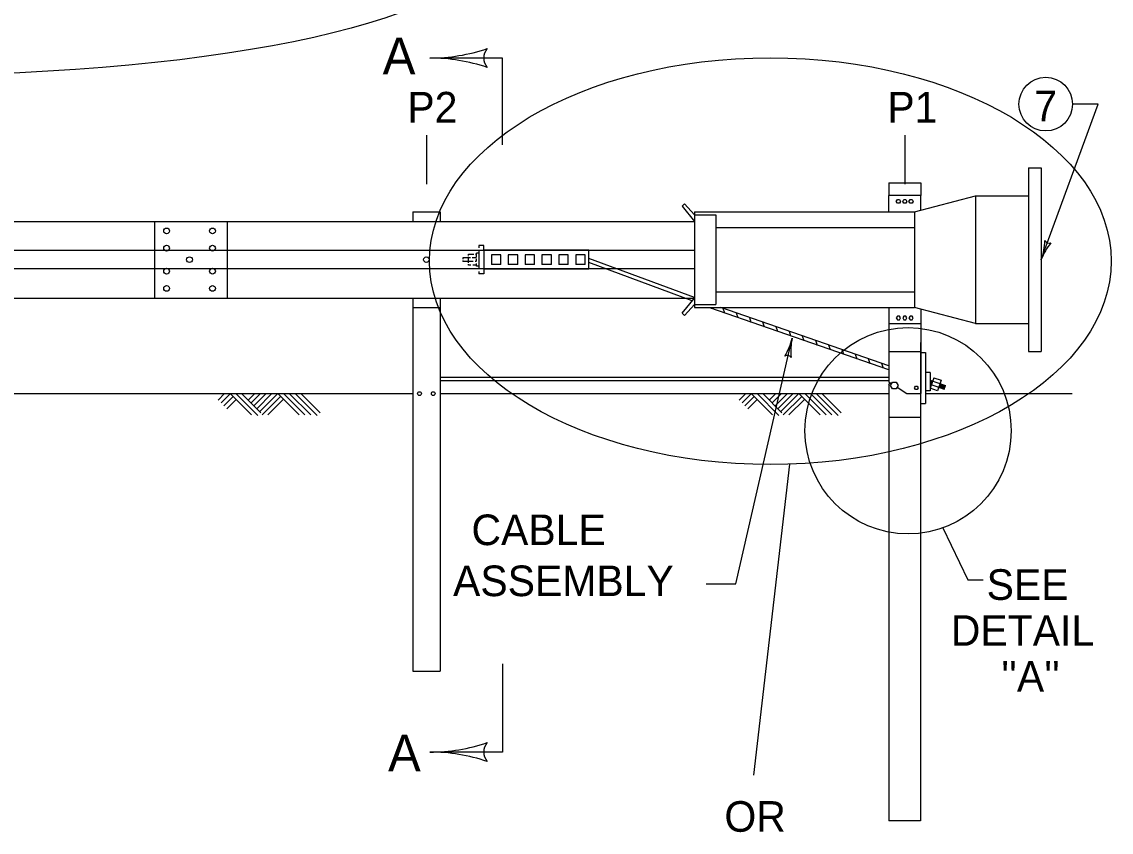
# Model space of a CAD drawing. Extents: x 42.06 to 44.81, y 10.87 to 12.54.
# Drawn here: x 43.995 to 44.523, y 11.78 to 12.173 of the extents above; entities that cross this region are included whole.
import ezdxf

# ---------------------------------------------------------------- set-up
doc = ezdxf.new("R2010")
doc.units = 0
for name, color, linetype in [('1', 7, 'Continuous'), ('5', 7, 'Continuous'), ('6', 7, 'Continuous'), ('7', 7, 'Continuous'), ('8', 7, 'Continuous')]:
    doc.layers.add(name, color=color, linetype=linetype)

msp = doc.modelspace()

# ---------------------------------------------------------------- linework, layer by layer
at = {"layer": '1'}
for p, q in [((44.22822851774797, 12.155347776161285), (44.19299392712299, 12.155347776161285)), ((44.22822851774797, 12.113232106369619), (44.22822851774797, 12.155347776161285)), ((44.48954863753964, 12.057577046994618), (44.517158298546626, 12.13299549085399)), ((44.517158298546626, 12.13299549085399), (44.50469344640192, 12.13299549085399)), ((44.48338536878963, 12.102130796994619), (44.48954863753964, 12.102130796994619)), ((44.415638916706285, 12.080782125119619), (44.415638916706285, 12.088653287619618)), ((44.428058274518804, 12.080782125119619), (44.4576679542063, 12.088510963140452)), ((44.4310470885813, 12.081562277480852), (44.4310470885813, 12.088653287619618)), ((44.4576679542063, 12.088514007766808), (44.48338536878963, 12.088514007766808)), ((44.32127159899796, 12.062032421994621), (42.504202597435466, 12.062032421994621)), ((44.32127159899796, 12.053121671994619), (42.51374452556047, 12.053121671994619)), ((44.415638916706285, 12.034365780848786), (44.415638916706285, 12.026494618348787)), ((44.4576679542063, 12.026636942827952), (44.428058274518804, 12.034365780848786)), ((44.4310470885813, 12.033585628487552), (44.4310470885813, 12.026494618348787)), ((44.4576679542063, 12.02663389839044), (44.48338536878963, 12.02663389839044)), ((44.341425982852144, 11.900370377723787), (44.36874609483129, 12.01954547095295)), ((44.48338536878963, 12.013020203078623), (44.48954863753964, 12.013020203078623)), ((44.44171523649797, 11.927511037098785), (44.4539551417063, 11.902294852202951)), ((44.32700170628962, 11.900370377723787), (44.341425982852144, 11.900370377723787)), ((44.4539551417063, 11.902294852202951), (44.461386954727125, 11.902294852202951)), ((44.22822851774797, 11.861596239182118), (44.22822851774797, 11.81882463918212)), ((44.22822851774797, 11.81882463918212), (44.19299392712299, 11.81882463918212))]:
    msp.add_line(p, q, dxfattribs=at)
msp.add_circle((44.42491475993547, 11.97461425168212), 0.05001158437500002, dxfattribs=at)
for centre, radius, start, end in [((44.19299392712299, 12.242366819130035), 0.08701904297148126, 270, 288.66878333333335), ((44.22608436852923, 12.155338494130035), 0.0069615234375000066, 138.77459722222224, 220.8912916666667), ((44.19299392712299, 12.242366819130035), 0.08701904297148126, 269.98777500000006, 270.00000000000006), ((44.19299392712299, 12.068328733192535), 0.08701904297148126, 71.34715833333333, 89.99388888888888), ((44.462288368286224, 12.067556658820214), 0.029029552735286145, 339.8930111111111, 358.56179444444444), ((44.51680890679304, 12.047597435169026), 0.029029552735286145, 141.24016944444446, 159.88690000000003), ((44.49334645902523, 12.067942154224124), 0.002322364218750002, 208.66760833333336, 290.78430277777784), ((44.462288368286224, 12.067556658820214), 0.029029552735286145, 339.88078611111115, 339.89301111111115), ((44.340450524841444, 12.026032045619617), 0.029029552735286155, 328.43556944444447, 347.0823), ((44.39704166482118, 12.013058896286289), 0.029029552735286155, 167.0884111111111, 185.75719444444442), ((44.39704166482118, 12.013058896286289), 0.029029552735286155, 167.07618611111116, 167.08841111111116), ((44.36627644851059, 12.00878630077277), 0.002322364218750002, 35.86300833333334, 117.97970277777779), ((44.19299392712299, 11.90584368215087), 0.08701904297148126, 270, 288.66878333333335), ((44.22608436852923, 11.818815357150868), 0.0069615234375000066, 138.77459722222224, 220.8912916666667), ((44.19299392712299, 11.90584368215087), 0.08701904297148126, 269.98777500000006, 270.00000000000006), ((44.19299392712299, 11.73180559621337), 0.08701904297148126, 71.34715833333333, 89.99388888888888)]:
    msp.add_arc(centre, radius, start, end, dxfattribs=at)
at = {"layer": '5'}
for p, q in [((44.19131697347712, 12.11787312199462), (44.19131697347712, 12.094259634494618)), ((44.4233801307688, 12.11787312199462), (44.4233801307688, 12.094259634494618)), ((44.41560921420631, 12.094816556369619), (44.43107679108131, 12.094816556369619)), ((44.41560921420631, 12.026494618348787), (44.41560921420631, 11.99826459061554)), ((44.43107679108131, 12.026494618348787), (44.43107679108131, 11.992633768348787)), ((44.41562178362744, 12.0130116893782), (44.43107679108131, 12.01301168937821)), ((44.43107679108131, 12.012594295593015), (44.43340831256866, 12.012594295593015)), ((44.43340831256866, 12.012594295593024), (44.43340831256866, 11.98783186805033)), ((44.43743600135856, 12.000346852852735), (44.435653541905616, 11.995306280871176)), ((44.41560921420631, 11.996895564062722), (44.41629984288021, 11.997819023729148)), ((44.41560921420631, 11.996895564062722), (44.41560921420631, 11.785413039494617)), ((44.41562178362744, 11.998256481311579), (44.416913993300355, 11.99742279765163)), ((44.41961457429303, 11.995680487333791), (44.42433698871981, 11.992633768348787)), ((44.43605685379109, 11.999007120702327), (44.43607505490748, 11.997021791133328)), ((44.43653567107389, 11.998819231646447), (44.436544771632086, 11.997826566861953)), ((44.44011517678568, 11.996563991416119), (44.44012386990436, 11.99561576905511)), ((44.44068962024145, 11.997398712172082), (44.44070782135785, 11.995413382603083)), ((44.44122575641822, 11.997206253031711), (44.441243957534596, 11.995220923462714)), ((44.44181688092079, 11.996972552646968), (44.441835082037144, 11.994987223077967)), ((44.442390193028785, 11.99679323954712), (44.44240839414516, 11.994807909978123)), ((44.43107679108131, 11.98783186805033), (44.43340831256866, 11.98783186805033)), ((44.43095000948308, 11.980994320418107), (44.41560921420631, 11.980994320418107)), ((44.36734811862778, 11.958339981689733), (44.349951744335826, 11.807607443014106)), ((44.4310173860813, 11.785413039494617), (44.41560921420631, 11.785413039494617))]:
    msp.add_line(p, q, dxfattribs=at)
for centre, radius in [((44.49169860265191, 12.13299549085399), 0.012994843750000002), ((44.18799400628964, 11.992633768348787), 0.000918857775887188), ((44.194639940664665, 11.992633768348787), 0.000918857775887188)]:
    msp.add_circle(centre, radius, dxfattribs=at)
for centre, major_axis, ratio in [((43.93730582302726, 12.209745885215103), (-0.28192067141812605, 3.4525324786568075e-17), 0.22269615190814554), ((44.358135049906025, 12.056864380116712), (0.1653262276684144, 0), 0.5964683702761074)]:
    msp.add_ellipse(centre, major_axis=major_axis, ratio=ratio, dxfattribs=at)
at = {"layer": '6'}
for p, q in [((44.21262851722714, 12.058505250119618), (44.20906421722713, 12.058505250119618)), ((44.20906421722713, 12.058505250119618), (44.20906421722713, 12.05783694386962)), ((44.211737442227125, 12.059619093869621), (44.211737442227125, 12.06028740011962)), ((44.211737442227125, 12.06028740011962), (44.21426215472713, 12.06028740011962)), ((44.211737442227125, 12.056054793869617), (44.211737442227125, 12.059025043869617)), ((44.21559876722713, 12.058505250119618), (44.213593848477124, 12.058505250119618)), ((44.21507897347713, 12.06028740011962), (44.21559876722713, 12.06028740011962)), ((44.21559876722713, 12.059025043869617), (44.21559876722713, 12.060732937619617)), ((44.216712610977126, 12.060732937619617), (44.21559876722713, 12.060732937619617)), ((44.21559876722713, 12.056945868869619), (44.21559876722713, 12.057911200119618)), ((44.20906421722713, 12.057094381369618), (44.20906421722713, 12.056648843869619)), ((44.21403938597713, 12.056648843869619), (44.20906421722713, 12.056648843869619)), ((44.211737442227125, 12.054866693869618), (44.211737442227125, 12.05546074386962)), ((44.21292554222713, 12.054866693869618), (44.211737442227125, 12.054866693869618)), ((44.21559876722713, 12.054866693869618), (44.21389087347712, 12.054866693869618)), ((44.21559876722713, 12.056648843869619), (44.21500471722712, 12.056648843869619)), ((44.21559876722713, 12.054346900119617), (44.21559876722713, 12.05575776886962)), ((44.216712610977126, 12.054421156369619), (44.21559876722713, 12.054421156369619))]:
    msp.add_line(p, q, dxfattribs=at)
at = {"layer": '7'}
for p, q in [((44.48338536878963, 12.102130796994619), (44.48338536878963, 12.01302329699462)), ((44.48954863753964, 12.102130796994619), (44.48954863753964, 12.01302329699462)), ((44.41560921420631, 12.094816556369619), (44.41560921420631, 12.088653287619618)), ((44.43107679108131, 12.094816556369619), (44.43107679108131, 12.088653287619618)), ((44.316444942747964, 12.08456919386962), (44.31540535524797, 12.08352960636962)), ((44.32127159899796, 12.079371256369619), (44.316444942747964, 12.08456919386962)), ((44.4310470885813, 12.088653287619618), (44.415638916706285, 12.088653287619618)), ((44.4576679542063, 12.088510963140452), (44.4576679542063, 12.026636942827952)), ((44.18467103910212, 12.080782125119619), (44.18467103910212, 12.076103981369618)), ((44.18467103910212, 12.080782125119619), (44.19796290785212, 12.080782125119619)), ((44.19796290785212, 12.080782125119619), (44.19796290785212, 12.076103981369618)), ((44.31540535524797, 12.08352960636962), (44.32127159899796, 12.076103981369618)), ((44.32127159899796, 12.080782125119619), (44.32127159899796, 12.034365780848786)), ((44.32127159899796, 12.080782125119619), (44.428058274518804, 12.080782125119619)), ((44.32127159899796, 12.079371256369619), (44.33174173024796, 12.079371256369619)), ((44.33174173024796, 12.079371256369619), (44.33174173024796, 12.035776649598786)), ((44.428058274518804, 12.080782125119619), (44.428058274518804, 12.034365780848786)), ((42.50730279587297, 12.076103981369618), (44.32127159899796, 12.076103981369618)), ((44.33174173024796, 12.073207987619618), (44.428058274518804, 12.073207987619618)), ((44.222875879727134, 12.059916118869618), (44.222875879727134, 12.055237975119619)), ((44.22747976722712, 12.059916118869618), (44.222875879727134, 12.059916118869618)), ((44.22747976722712, 12.055237975119619), (44.22747976722712, 12.059916118869618)), ((44.23104406722713, 12.059916118869618), (44.23104406722713, 12.055237975119619)), ((44.23564795472714, 12.059916118869618), (44.23104406722713, 12.059916118869618)), ((44.23564795472714, 12.055237975119619), (44.23564795472714, 12.059916118869618)), ((44.23921225472713, 12.059916118869618), (44.23921225472713, 12.055237975119619)), ((44.24381614222714, 12.059916118869618), (44.23921225472713, 12.059916118869618)), ((44.24381614222714, 12.055237975119619), (44.24381614222714, 12.059916118869618)), ((44.24738044222715, 12.059916118869618), (44.24738044222715, 12.055237975119619)), ((44.251984329727115, 12.059916118869618), (44.24738044222715, 12.059916118869618)), ((44.251984329727115, 12.055237975119619), (44.251984329727115, 12.059916118869618)), ((44.255548629727144, 12.059916118869618), (44.255548629727144, 12.055237975119619)), ((44.260152517227134, 12.059916118869618), (44.255548629727144, 12.059916118869618)), ((44.260152517227134, 12.055237975119619), (44.260152517227134, 12.059916118869618)), ((44.26832070472713, 12.059916118869618), (44.26371681722712, 12.059916118869618)), ((44.26371681722712, 12.059916118869618), (44.26371681722712, 12.055237975119619)), ((44.26832070472713, 12.055237975119619), (44.26832070472713, 12.059916118869618)), ((44.22747976722712, 12.055237975119619), (44.222875879727134, 12.055237975119619)), ((44.23564795472714, 12.055237975119619), (44.23104406722713, 12.055237975119619)), ((44.24381614222714, 12.055237975119619), (44.23921225472713, 12.055237975119619)), ((44.251984329727115, 12.055237975119619), (44.24738044222715, 12.055237975119619)), ((44.260152517227134, 12.055237975119619), (44.255548629727144, 12.055237975119619)), ((44.26832070472713, 12.055237975119619), (44.26371681722712, 12.055237975119619)), ((44.33174173024796, 12.041939918348788), (44.428058274518804, 12.041939918348788)), ((42.51769867087296, 12.038969668348788), (44.32127159899796, 12.038969668348788)), ((44.18467103910212, 12.038969668348788), (44.18467103910212, 11.992633768348787)), ((44.19796290785212, 12.038969668348788), (44.19796290785212, 11.992633768348787)), ((44.31540535524797, 12.031618299598785), (44.32127159899796, 12.038969668348788)), ((44.18467103910212, 12.034365780848786), (44.19796290785212, 12.034365780848786)), ((44.316444942747964, 12.030578712098785), (44.31540535524797, 12.031618299598785)), ((44.32127159899796, 12.035776649598786), (44.316444942747964, 12.030578712098785)), ((44.32127159899796, 12.035776649598786), (44.33174173024796, 12.035776649598786)), ((44.32127159899796, 12.034365780848786), (44.428058274518804, 12.034365780848786)), ((44.41560921420631, 12.004116035892672), (44.32877265542193, 12.034253688758985)), ((44.32944081477519, 12.034267700270215), (44.32952128204165, 12.033972297392234)), ((44.41560921420631, 12.00610618052588), (44.334117930247956, 12.034365780848786)), ((44.33514634919456, 12.034009145059244), (44.33595417773363, 12.031804747393835)), ((44.341525286013265, 12.031773030131093), (44.342388630260196, 12.029562957467297)), ((44.34795973853983, 12.029531240204557), (44.34874884285864, 12.027319610706177)), ((44.3543926342318, 12.02736369020616), (44.35518329538522, 12.025077820779641)), ((44.4310470885813, 12.026494618348787), (44.415638916706285, 12.026494618348787)), ((44.36075284683024, 12.025120343445035), (44.361543507983626, 12.022834474018516)), ((44.36718729935682, 12.022878553518488), (44.36797640367563, 12.020666924020105)), ((44.373547511955245, 12.020635206757374), (44.37441085620219, 12.018425134093567)), ((44.37998659430792, 12.018467786495185), (44.380777255461304, 12.016181917068664)), ((44.386421046834464, 12.016225996568648), (44.387211707987866, 12.013940127142128)), ((44.43107679108131, 11.785413039494617), (44.43107679108131, 12.017396195891465)), ((44.39278125943291, 12.013982649807524), (44.393570363751714, 12.011771020309142)), ((44.39921571195947, 12.011740859880975), (44.4000048162783, 12.009529230382606)), ((44.40557436772332, 12.009571753048002), (44.40643926880486, 12.007287440456059)), ((44.4120088202499, 12.007329963121455), (44.41279948140328, 12.005044093694934)), ((44.19796290785212, 12.000579187098788), (44.41560921420631, 12.000579187098788)), ((44.43571107420758, 12.002808112510706), (44.433557749847616, 12.002829568262474)), ((44.43571107420758, 12.002808112510706), (44.435623031639906, 11.993972057378455)), ((44.43743600135856, 12.000346852852735), (44.44100640651214, 11.999084277406906)), ((44.19796290785212, 11.999032181890453), (44.41560921420631, 11.999032181890453)), ((44.43922394705921, 11.99404370542535), (44.435653541905616, 11.995306280871176)), ((44.435655155115285, 11.99719600696211), (44.44240839414516, 11.994807909978123)), ((44.43567470595641, 11.9991581522603), (44.44302730367745, 11.996558108582818)), ((44.44100640651214, 11.999084277406906), (44.43922394705921, 11.99404370542535)), ((44.44240839414516, 11.994807909978123), (44.44302730367745, 11.996558108582818)), ((43.96589356253966, 11.992633768348787), (44.18467103910212, 11.992633768348787)), ((44.0934410479563, 11.992633768348787), (44.090322285456296, 11.989515005848784)), ((44.096262785456304, 11.992633768348787), (44.09170840212296, 11.98807938501545)), ((44.0975993979563, 11.991198147515453), (44.09309451878962, 11.986693268348787)), ((44.09898551462296, 11.989762526682119), (44.09453013962298, 11.985307151682118)), ((44.0961142729563, 11.992633768348787), (44.1065101479563, 11.982287397515453)), ((44.0989360104563, 11.992633768348787), (44.10957940628964, 11.981990372515453)), ((44.10170824378962, 11.992633768348787), (44.11101502712297, 11.983376489182119)), ((44.10804477712297, 11.992633768348787), (44.10487651045631, 11.989515005848784)), ((44.110817010456294, 11.992633768348787), (44.106262627122966, 11.98807938501545)), ((44.1136387479563, 11.992633768348787), (44.107698247956314, 11.986693268348787)), ((44.11641098128964, 11.992633768348787), (44.10908436462297, 11.985307151682118)), ((44.119232718789625, 11.992633768348787), (44.11047048128963, 11.983921035015452)), ((44.120618835456284, 11.991247651682118), (44.111658581289625, 11.982287397515453)), ((44.122054456289646, 11.989861535015452), (44.11443081462296, 11.982287397515453)), ((44.119232718789625, 11.992633768348787), (44.129628593789654, 11.982287397515453)), ((44.122054456289646, 11.992633768348787), (44.13240082712296, 11.982287397515453)), ((44.12482668962297, 11.992633768348787), (44.13522256462298, 11.982287397515453)), ((44.12764842712298, 11.992633768348787), (44.13829182295632, 11.981990372515453)), ((44.1304206604563, 11.992633768348787), (44.139727443789646, 11.983376489182119)), ((44.19796290785212, 11.992633768348787), (44.41560921420631, 11.992633768348787)), ((44.34618580847713, 11.992633768348787), (44.34306704597715, 11.989515005848784)), ((44.34900754597714, 11.992633768348787), (44.34445316264381, 11.98807938501545)), ((44.350344158477135, 11.991198147515453), (44.345839279310475, 11.986693268348787)), ((44.351730275143815, 11.989762526682119), (44.347274900143795, 11.985307151682118)), ((44.34885903347713, 11.992633768348787), (44.359254908477155, 11.982287397515453)), ((44.351680770977154, 11.992633768348787), (44.36232416681045, 11.981990372515453)), ((44.35445300431048, 11.992633768348787), (44.36375978764382, 11.983376489182119)), ((44.360789537643825, 11.992633768348787), (44.35762127097714, 11.989515005848784)), ((44.36356177097713, 11.992633768348787), (44.3590073876438, 11.98807938501545)), ((44.36638350847715, 11.992633768348787), (44.36044300847713, 11.986693268348787)), ((44.369155741810474, 11.992633768348787), (44.36182912514381, 11.985307151682118)), ((44.37197747931048, 11.992633768348787), (44.363215241810465, 11.983921035015452)), ((44.37336359597714, 11.991247651682118), (44.36440334181048, 11.982287397515453)), ((44.374799216810466, 11.989861535015452), (44.36717557514382, 11.982287397515453)), ((44.37197747931048, 11.992633768348787), (44.38237335431047, 11.982287397515453)), ((44.374799216810466, 11.992633768348787), (44.385145587643805, 11.982287397515453)), ((44.377571450143805, 11.992633768348787), (44.38796732514379, 11.982287397515453)), ((44.38039318764381, 11.992633768348787), (44.39103658347713, 11.981990372515453)), ((44.383165420977136, 11.992633768348787), (44.39247220431048, 11.983376489182119)), ((44.42433698871982, 11.992633768348796), (44.43107679108131, 11.992633768348796)), ((44.43340831256866, 11.992633768348787), (44.50450177920903, 11.992633768348774)), ((44.435623031639906, 11.993972057378455), (44.433469707279954, 11.993993513130246))]:
    msp.add_line(p, q, dxfattribs=at)
for points in [[(44.419221780768815, 12.085831550119618), (44.419741574518795, 12.086722625119618), (44.42078116201881, 12.086722625119618), (44.42122669951878, 12.085831550119618), (44.42078116201881, 12.08494047511962), (44.419741574518795, 12.08494047511962)], [(44.42234054326882, 12.085831550119618), (44.4228603370188, 12.086722625119618), (44.4238999245188, 12.086722625119618), (44.424345462018806, 12.085831550119618), (44.4238999245188, 12.08494047511962), (44.4228603370188, 12.08494047511962)], [(44.42538504951879, 12.085831550119618), (44.4259048432688, 12.086722625119618), (44.426944430768785, 12.086722625119618), (44.42738996826879, 12.085831550119618), (44.426944430768785, 12.08494047511962), (44.4259048432688, 12.08494047511962)], [(44.419221780768815, 12.029316355848787), (44.419741574518795, 12.028425280848786), (44.42078116201881, 12.028425280848786), (44.42122669951878, 12.029316355848787), (44.42078116201881, 12.030207430848785), (44.419741574518795, 12.030207430848785)], [(44.42234054326882, 12.029316355848787), (44.4228603370188, 12.028425280848786), (44.4238999245188, 12.028425280848786), (44.424345462018806, 12.029316355848787), (44.4238999245188, 12.030207430848785), (44.4228603370188, 12.030207430848785)], [(44.42538504951879, 12.029316355848787), (44.4259048432688, 12.028425280848786), (44.426944430768785, 12.028425280848786), (44.42738996826879, 12.029316355848787), (44.426944430768785, 12.030207430848785), (44.4259048432688, 12.030207430848785)], [(44.4164096830873, 11.996569349598785), (44.41737501433731, 11.998202987098786), (44.41923142058731, 11.998202987098786), (44.4201224955873, 11.996569349598785), (44.41923142058731, 11.995009968348787), (44.41737501433731, 11.995009968348787)], [(44.42801329331446, 11.995443166805513), (44.42849595893947, 11.996259985555511), (44.42942416206447, 11.996259985555511), (44.429869699564456, 11.995443166805513), (44.42942416206447, 11.994663476180513), (44.42849595893947, 11.994663476180513)]]:
    msp.add_lwpolyline(points, close=True, dxfattribs=at)
for centre, radius in [((44.06529695460684, 12.071497335601114), 0.0013924659674339848), ((44.0875763358249, 12.071497335601114), 0.0013924659674339848), ((44.06529695460684, 12.06314261405737), 0.0013924659674339848), ((44.0875763358249, 12.06314261405737), 0.0013924659674339848), ((44.07643668234632, 12.057572750187648), 0.0013924659674339848), ((44.1912869921836, 12.057572750187648), 0.0013053579422726566), ((44.06529695460684, 12.052002886317903), 0.0013924659674339848), ((44.0875763358249, 12.052002886317903), 0.0013924659674339848), ((44.06529695460684, 12.043648164774202), 0.0013924659674339848), ((44.0875763358249, 12.043648164774202), 0.0013924659674339848)]:
    msp.add_circle(centre, radius, dxfattribs=at)
at = {"layer": '8'}
for p, q in [((44.05938811289116, 12.076103981369618), (44.05938811289116, 12.038969668348788)), ((44.09465983164117, 12.076103981369618), (44.09465983164117, 12.038969668348788)), ((44.216712610977126, 12.064445750119617), (44.216712610977126, 12.06333190636962)), ((44.21916306722712, 12.064445750119617), (44.216712610977126, 12.064445750119617)), ((44.21916306722712, 12.06221806261962), (44.21916306722712, 12.064445750119617)), ((44.216712610977126, 12.061846781369619), (44.216712610977126, 12.05360433761962)), ((44.27017711097713, 12.06221806261962), (44.21916306722712, 12.06221806261962)), ((44.21916306722712, 12.06221806261962), (44.21916306722712, 12.052936031369617)), ((44.27017711097713, 12.052936031369617), (44.27017711097713, 12.06221806261962)), ((44.32127159899796, 12.039167685015451), (44.27017711097713, 12.058133968869619)), ((44.21916306722712, 12.052936031369617), (44.21916306722712, 12.050702155848787)), ((44.27017711097713, 12.052936031369617), (44.21916306722712, 12.052936031369617)), ((44.32015775524796, 12.037558799598784), (44.27017711097713, 12.056129050119619)), ((44.216712610977126, 12.051890255848786), (44.216712610977126, 12.050702155848787)), ((44.21916306722712, 12.050702155848787), (44.216712610977126, 12.050702155848787)), ((44.18467103910212, 11.992633768348787), (44.18467103910212, 11.858000999077955)), ((44.19796290785212, 11.992633768348787), (44.19796290785212, 11.858000999077955)), ((44.18467103910212, 11.858000999077955), (44.19796290785212, 11.858000999077955)), ((44.193136251602134, 11.858000999077955), (44.19796290785212, 11.858000999077955))]:
    msp.add_line(p, q, dxfattribs=at)

# ---------------------------------------------------------------- texts
at = {"layer": '1'}
for s, p in [('7', (44.486178281334624, 12.124723721405987)), ('SEE', (44.463022900299194, 11.892614634882127)), ('DETAIL', (44.44568251394471, 11.870337759882128)), ("''A''", (44.47012619109503, 11.848060884882127))]:
    msp.add_text(s, height=0.014851250000000002, dxfattribs=at).set_placement(p)
at = {"layer": '6'}
for s, p in [('P2', (44.18207825837298, 12.124073518869618)), ('P1', (44.4148777901438, 12.124073518869618)), ('CABLE', (44.21318543910214, 11.919157208973786)), (' ASSEMBLY', (44.19872403441463, 11.894417501682119)), ('OR', (44.33586069279657, 11.780169586121268))]:
    msp.add_text(s, height=0.014851250000000002, dxfattribs=at).set_placement(p)
at = {"layer": '7'}
for p in [(44.17011681410215, 12.147464237619618), (44.17270340681049, 11.809406471473787)]:
    msp.add_text('A', height=0.017821500000000007, dxfattribs=at).set_placement(p)

doc.saveas('drawing.dxf')
